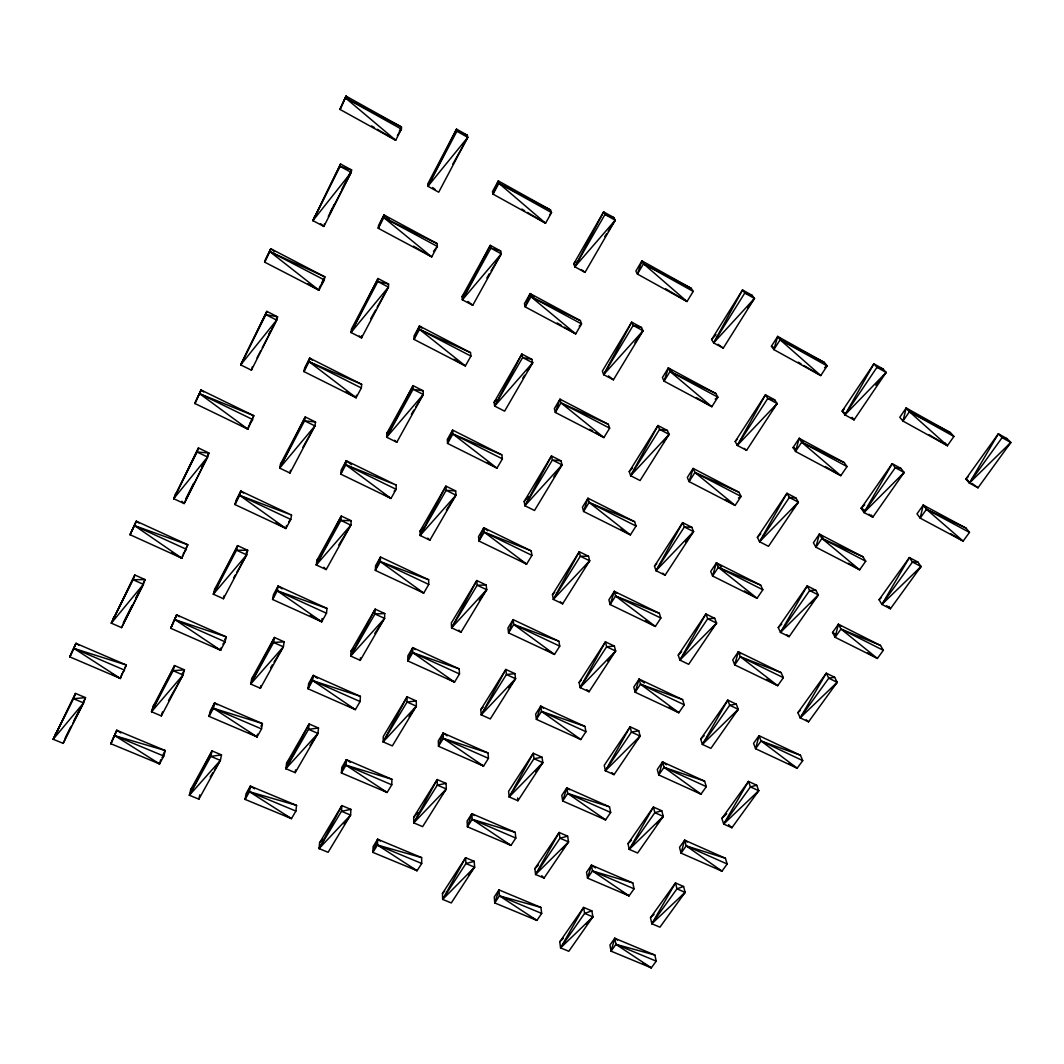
<?xml version="1.0" encoding="UTF-8"?>
<svg xmlns="http://www.w3.org/2000/svg" width="1064" height="1064" viewBox="0 0 1064 1064"><rect width="100%" height="100%" fill="white"/><g stroke="black" fill="none" stroke-linecap="round" stroke-linejoin="round"><path stroke-width="1.5" d="M391.778 784.833L391.885 779.26L346.372 759.683L341.797 767.41L341.398 772.943L387.11 792.467L391.778 784.833L346 765.176L346.372 759.683L350.455 762.409M396.207 485.078L396.114 489.294L390.98 498.444L340.759 474.132L341.212 469.982L346.239 460.739L396.207 485.078L345.827 464.822L346.239 460.739L351.506 464.675M383.133 741.874L383.293 736.488L407.073 696.814L416.29 700.95L416.343 706.177L392.35 745.904L383.133 741.874L407.073 696.814L407.06 702.041L383.133 741.874L416.343 706.177L407.06 702.041L416.29 700.95M377.64 839.243L372.905 852.397L377.454 845.042L377.64 839.243L421.623 857.611L421.703 863.476L417.088 870.724L372.905 852.397L373.118 846.572L377.64 839.243L380.353 841.012M384.57 618.384L384.729 613.542L375.18 609.127L351.067 651.035L350.708 656.062L360.257 660.358L384.57 618.384L374.954 613.955L375.18 609.127L350.708 656.062L384.57 618.384L374.794 633.439M386.684 437.224L386.831 433.287L413.058 385.647L423.193 390.794L423.286 394.491L396.806 442.252L386.684 437.224L413.058 385.647L413.085 389.318L386.684 437.224L423.286 394.491L413.085 389.318L423.193 390.794M416.623 589.057L423.711 593.074L380.327 561.619L380.513 557.044L428.646 579.76L428.765 584.442L423.711 593.074L375.339 570.397L375.552 565.769L380.513 557.044L375.339 570.397L380.327 561.619L428.646 579.76M388.427 287.134L388.573 284.048L378.026 278.515L351.413 329.148L351.027 332.5L361.547 337.9L388.427 287.134L377.813 281.561L378.026 278.515L351.027 332.5L388.427 287.134L377.161 307.23M360.098 701.562L360.39 696.348L313.255 675.441L308.627 683.593L308.015 688.767L355.363 709.635L360.098 701.562L312.67 680.574L313.255 675.441L317.365 678.234M360.257 660.358L360.403 657.845M350.561 815.091L350.907 809.398L341.863 805.594L319.586 842.755L319.067 848.593L328.098 852.304L350.561 815.091L341.478 811.273L341.863 805.594L319.067 848.593L350.561 815.091L344.151 824.241M383.984 214.968L378.279 228.295L383.798 217.641L383.984 214.968L437.144 243.576L437.344 246.409L431.718 256.876L378.279 228.295L378.491 225.568L383.984 214.968L388.985 219.078M350.841 525.137L351.213 520.735L341.291 516.013L316.886 560.369L316.301 564.971L326.196 569.572L350.841 525.137L340.866 520.402L341.291 516.013L316.301 564.971L350.841 525.137L338.778 545.047M361.348 387.988L361.667 384.317L309.73 358.169L304.637 367.998L303.932 371.575L356.134 397.697L361.348 387.988L309.065 361.707L309.73 358.169L312.324 360.164M346.119 391.924L356.134 397.697L356.373 395.209M361.76 335.639L361.547 337.9L359.299 335.945M317.95 733.402L318.495 728.029L309.132 723.972L286.602 763.154L285.87 768.687L295.207 772.65L317.95 733.402L308.533 729.332L309.132 723.972L285.87 768.687L317.95 733.402L309.996 745.531M326.488 613.263L327.007 608.422L278.13 586.064L273.448 594.696L272.584 599.471L321.7 621.788L326.488 613.263L277.305 590.813L278.13 586.064L282.146 588.871M310.342 615.418L321.7 621.788L322.06 618.543M295.885 811.074L296.55 805.381L250.386 786.11L246.063 793.731L245.092 799.396L291.456 818.628L295.885 811.074L249.455 791.736L250.386 786.11L254.562 788.783M295.207 772.65L295.553 769.871M283.37 646.819L284.141 641.818L274.445 637.469L251.663 678.859L250.692 684.032L260.374 688.262L283.37 646.819L273.608 642.457L274.445 637.469L250.692 684.032L283.37 646.819L274.02 662.154M314.931 425.906L315.556 422.022L305.262 416.955L280.537 463.984L279.699 468.107L289.98 473.041L314.931 425.906L304.57 420.825L305.262 416.955L279.699 468.107L314.931 425.906L302.841 447.399M261.531 728.933L262.409 723.56L214.596 702.985L210.22 711.045L209.01 716.365L257.049 736.9L261.531 728.933L213.412 708.278L214.596 702.985L217.309 704.767M248.537 732.192L257.049 736.9L257.501 734.187M351.173 172.368L351.586 169.987L340.6 164.029L312.936 220.647L323.895 226.446L351.173 172.368L340.108 166.37L340.6 164.029L312.936 220.647L351.173 172.368L333.644 206.123M260.374 688.262L260.826 685.668M291.549 515.056L290.791 519.445L285.937 528.476L234.945 504.562L236.075 500.24L240.81 491.103L291.549 515.056L239.706 495.372L234.945 504.562L240.81 491.103L243.51 493.044M275.962 522.823L285.937 528.476L286.469 525.523M289.98 473.041L290.499 470.275M307.735 283.689L318.974 290.219L319.586 287.107L324.254 279.885L324.839 276.84L270.775 248.723L265.628 259.164L264.617 262.116L318.974 290.219L324.254 279.885L269.817 251.609L270.775 248.723L274.632 251.756M220.368 760.401L221.498 754.895L212.015 750.891L190.695 789.608L189.405 795.274L198.875 799.17L220.368 760.401L210.832 756.398L212.015 750.891L189.405 795.274L220.368 760.401L214.463 770.057M198.875 799.17L199.806 794.914M324.493 223.733L323.895 226.446L320.464 223.613M246.648 554.863L247.686 550.288L237.618 545.646L214.596 589.443L213.372 594.204L223.413 598.726L246.648 554.863L236.514 550.194L237.618 545.646L213.372 594.204L246.648 554.863L236.833 572.233M213.465 646.3L220.581 650.25L225.103 641.831L226.233 636.844L176.651 614.846L170.745 628.292L220.581 650.25L221.166 647.737M923.246 505.081L920.174 518.128L963.133 541.097L969.477 532.412L966.019 528.09L923.246 505.081L916.995 513.872L920.174 518.128L926.478 509.297L923.246 505.081L926.89 508.246M223.413 598.726L224.198 595.534M346.066 96.146L339.988 109.419L346.066 96.146L401.461 126.988L401.407 129.09L395.702 140.249L339.988 109.419L346.066 96.146L348.553 98.247M906.196 407.991L902.964 421.065L947.412 445.67L953.916 436.466L950.445 432.636L906.196 407.991L899.798 417.301L902.964 421.065L909.414 411.715L906.196 407.991L909.853 411.263M838.392 624.249L835.107 637.283L877.388 658.43L883.333 650.317L880.487 645.436L838.392 624.249L832.54 632.455L835.107 637.283L840.999 629.037L838.392 624.249L840.893 626.27M285.937 528.476L239.706 495.372L240.81 491.103M819.373 534.088L815.928 547.189L859.646 569.799L865.724 561.207L862.904 556.738L819.373 534.088L813.401 542.773L815.928 547.189L821.94 538.464L819.373 534.088L823.124 537.214M156.714 762.369L159.56 763.925L163.79 756.065L165.252 750.546L116.774 730.303L110.855 743.723L159.56 763.925L160.677 759.776M183.021 674.988L184.418 669.841L174.576 665.572L153.096 706.443L151.527 711.763L161.342 715.926L183.021 674.988L173.126 670.706L174.576 665.572L151.527 711.763L183.021 674.988L168.498 700.631M240.717 425.068L247.885 429.151L253.817 415.705L201.069 389.996L194.858 403.482L247.885 429.151L248.949 425.241M276.653 320.104L277.558 316.806L266.838 311.366L240.69 364.886L251.397 370.179L276.653 320.104L265.867 314.625L266.838 311.366L240.69 364.886L276.653 320.104L262.289 347.702M684.644 840.161L681.04 853.115L721.964 871.15L727.178 864.008L725.395 858.236L684.644 840.161L679.51 847.37L681.04 853.115L686.2 845.88L684.644 840.161L687.278 842.023M738.336 651.793L734.705 664.867L777.704 685.695L783.37 677.662L781.149 672.648L738.336 651.793L732.75 659.893L734.705 664.867L740.318 656.727L738.336 651.793L740.903 653.775M799.184 438.341L795.539 451.469L840.813 475.675L847.024 466.591L844.244 462.587L799.184 438.341L793.066 447.532L795.539 451.469L801.697 442.225L799.184 438.341L802.948 441.56M161.342 715.926L162.473 711.922M614.779 938.275L611.055 951.163L651.314 967.854L656.209 961.138L654.865 955.02L614.779 938.275L609.951 945.045L611.055 951.163L615.91 944.353L614.779 938.275L617.479 940.071M662.513 761.904L658.736 774.951L701.003 794.156L706.323 786.642L704.607 781.149L662.513 761.904L657.286 769.498L658.736 774.951L664.003 767.317L662.513 761.904L666.463 764.763M777.691 336.45L773.847 349.591L820.77 375.565L827.127 365.923L824.387 362.452L777.691 336.45L771.44 346.199L773.847 349.591L780.138 339.788L777.691 336.45L780.138 338.605M716.404 562.856L712.574 575.996L757.063 598.247L762.848 589.762L760.68 585.134L716.404 562.856L710.712 571.421L712.574 575.996L718.32 567.378L716.404 562.856L721.538 566.952M251.397 370.179L252.447 366.601M176.651 614.846L170.745 628.292L176.651 614.846L179.377 616.681M591.438 865.138L587.528 878.119L629.077 895.875L634.064 888.826L632.814 882.934L591.438 865.138L586.53 872.254L587.528 878.119L592.475 870.964L591.438 865.138L595.481 867.891M639.118 679.098L635.142 692.225L678.832 712.72L684.245 704.794L682.623 699.633L639.118 679.098L633.785 687.105L635.142 692.225L640.501 684.179L639.118 679.098L644.372 683.021M566.793 787.892L562.683 800.979L605.602 819.879L610.683 812.457L609.526 806.845L566.793 787.892L561.805 795.393L562.683 800.979L567.711 793.438L566.793 787.892L569.479 789.767M171.849 552.628L181.851 558.228L187.823 544.768L136.325 521.2L130.074 534.713L181.851 558.228L182.808 555.169M614.314 591.358L610.124 604.552L655.344 626.443L660.864 618.078L659.334 613.29L614.314 591.358L608.887 599.817L610.124 604.552L615.591 596.053L614.314 591.358L616.947 593.38M668.338 367.945L664.082 381.151L711.843 406.701L717.894 397.191L715.873 393.52L668.338 367.945L662.407 377.574L664.082 381.151L670.054 371.482L668.338 367.945L672.116 371.137M207.586 457.041L208.903 452.971L198.449 447.984L173.685 498.697L184.125 503.551L207.586 457.041L197.053 452.027L198.449 447.984L173.685 498.697L207.586 457.041L184.125 503.551L181.891 501.264M116.774 730.303L110.855 743.723L116.774 730.303L120.924 732.936M540.725 706.19L536.402 719.357L580.784 739.52L585.945 731.7L584.907 726.393L540.725 706.19L535.644 714.104L536.402 719.357L541.51 711.404L540.725 706.19L543.411 708.119M471.831 813.667L467.415 826.794L510.973 845.401L515.814 838.073L515.202 832.327L471.831 813.667L467.083 821.089L467.415 826.794L472.203 819.346L471.831 813.667L474.584 815.529M111.787 673.751L120.325 678.473L126.337 665.013L76.036 643.374L69.785 656.874L120.325 678.473L122.107 673.286M443.143 733.043L438.488 746.263L483.548 766.107L488.456 758.366L487.99 752.94L443.143 733.043L438.315 740.863L438.488 746.263L443.342 738.403L443.143 733.043L447.146 735.809M143.374 584.322L145.063 579.587L134.849 575.012L111.334 623.172L121.535 627.627L143.374 584.322L133.093 579.734L134.849 575.012L111.334 623.172L143.374 584.322L121.535 627.627M483.788 527.757L478.986 541.057L526.614 564.12L531.947 555.368L531.189 550.859L483.788 527.757L478.547 536.602L478.986 541.057L484.266 532.173L483.788 527.757L487.738 530.737M412.752 647.644L407.858 660.943L454.514 682.144L459.502 673.978L459.196 668.897L412.752 647.644L407.858 655.903L407.858 660.943L412.779 652.644L412.752 647.644L415.426 649.545M530.151 293.611L525.204 306.884L575.691 333.883L581.543 323.908L580.385 320.636L530.151 293.611L524.419 303.692L525.204 306.884L530.976 296.736L530.151 293.611L533.955 296.776M83.551 702.932L85.532 697.638L75.557 693.435L53.2 739.267L63.162 743.364L83.551 702.932L73.509 698.716L53.2 739.267L83.551 702.932L72.871 723.321M201.069 389.996L194.858 403.482L201.069 389.996L203.729 391.964M346.372 759.683L341.398 772.943L346 765.176L391.885 779.26M63.162 743.364L70.317 727.816M313.255 675.441L308.015 688.767L312.67 680.574L360.39 696.348M136.325 521.2L130.074 534.713L136.325 521.2L139.012 523.062M250.386 786.11L245.092 799.396L249.455 791.736L296.55 805.381M419.429 326.036L414.042 339.389L465.394 365.936L470.926 356.094L470.514 352.623L419.429 326.036L414.016 335.998L414.042 339.389L419.495 329.375L419.429 326.036L421.956 328.058M346.239 460.739L340.759 474.132L345.827 464.822L396.114 489.294L394.106 491.249M76.036 643.374L69.785 656.874L76.036 643.374L78.749 645.13M278.13 586.064L272.584 599.471L277.305 590.813L327.007 608.422M214.596 702.985L209.01 716.365L213.412 708.278L262.409 723.56L260.933 726.207M309.73 358.169L303.932 371.575L309.065 361.707L361.667 384.317M270.775 248.723L264.617 262.116L269.817 251.609L324.839 276.84L321.833 282.705M53.2 739.267L75.557 693.435L73.509 698.716L85.532 697.638L83.364 701.947M111.334 623.172L133.093 579.734L145.063 579.587L142.882 583.897M173.685 498.697L197.053 452.027L208.903 452.971L206.722 457.307M240.69 364.886L265.867 314.625L277.558 316.806L276.081 319.732M312.936 220.647L340.108 166.37L351.586 169.987L342.063 188.873M427.928 186.28L456.549 129.143L467.335 135.208L467.748 137.362L438.714 192.198L427.928 186.28L427.808 183.819L456.549 129.143L456.882 131.244L427.928 186.28L467.748 137.362L456.882 131.244L467.335 135.208M73.948 720.634L79.747 709.129M123.331 622.679L132.029 605.443M135.647 598.261L139.264 591.079M185.575 499.229L193.595 483.322M201.615 467.428L205.259 460.193M268.7 334.375L270.176 331.449M330.345 212.108L334.016 204.847M124.927 667.766L126.337 665.013L73.948 648.428L120.325 678.473M185.562 549.197L187.823 544.768L134.556 525.643L181.851 558.228M249.641 423.884L253.817 415.705L199.66 393.733L247.885 429.151M399.333 131.151L401.461 126.988L345.614 98.034L395.702 140.249L377.294 129.316M462.401 299.809L490.291 245.345L500.652 250.971L501.29 253.844L472.749 305.302L462.401 299.809L462.042 296.657L490.291 245.345L490.85 248.178L462.401 299.809L501.29 253.844L490.85 248.178L500.652 250.971M328.297 216.391L332.114 209.049M256.996 357.876L260.773 350.615M420.147 535.485L445.909 486.128L455.671 490.93L455.964 495.159L429.896 540.166L420.147 535.485L420.081 531.042L445.909 486.128L446.149 490.331L420.147 535.485L455.964 495.159L446.149 490.331L455.671 490.93M65.25 737.884L71.341 726.233M494.667 406.076L521.865 354.046L531.827 359.286L532.652 362.784L504.615 411.169L494.667 406.076L494.108 402.325L521.865 354.046L522.61 357.517L494.667 406.076L532.652 362.784L522.61 357.517L531.827 359.286M615.231 220.235L574.853 266.811L603.634 211.856L613.822 217.575L615.231 220.235L585.027 272.384L574.853 266.811L573.722 263.872L603.634 211.856L604.99 214.476L615.231 220.235L608.262 231.167M151.527 711.763L173.126 670.706L184.418 669.841L182.104 674.204M213.372 594.204L236.514 550.194L247.686 550.288L246.143 553.2M279.699 468.107L304.57 420.825L315.556 422.022M351.027 332.5L377.813 281.561L388.573 284.048M451.602 627.853L476.778 580.545L486.195 585.027L486.674 589.709L461.005 632.229L451.602 627.853L451.336 622.985L476.778 580.545L477.204 585.213L451.602 627.853L486.674 589.709L477.204 585.213L486.195 585.027M524.924 505.733L551.458 455.964L561.061 460.845L562.045 464.888L534.514 510.494L524.924 505.733L524.18 501.463L551.458 455.964L552.389 459.994L524.924 505.733L562.045 464.888L552.389 459.994L561.061 460.845M643.042 330.784L603.634 374.621L631.683 322.153L641.486 327.473L643.042 330.784L613.436 379.808L603.634 374.621L602.357 371.057L631.683 322.153L633.173 325.424L643.042 330.784L634.849 342.808M163.151 754.469L165.252 750.546L115.005 735.743L159.56 763.925M224.743 639.637L226.233 636.844L175.188 619.74L220.581 650.25M413.736 822.858L437.171 779.54L446.082 783.41L446.295 788.969L422.634 826.635L413.736 822.858L413.71 817.152L437.171 779.54L437.331 785.099L413.736 822.858L446.295 788.969L437.331 785.099L446.082 783.41M481.221 714.848L505.839 669.442L514.923 673.632L515.561 678.712L490.291 718.932L481.221 714.848L480.795 709.595L505.839 669.442L506.424 674.51L481.221 714.848L515.561 678.712L506.424 674.51L514.923 673.632M553.36 599.391L579.268 551.711L588.538 556.259L589.656 560.794L562.617 603.833L553.36 599.391L552.469 594.683L579.268 551.711L580.346 556.219L553.36 599.391L589.656 560.794L580.346 556.219L588.538 556.259M550.54 209.98L498.923 183.327L493.044 194.14L545.566 223.214L551.524 212.601L550.54 209.98L498.298 180.893L492.459 191.64L493.044 194.14L498.298 180.893L498.923 183.327L545.566 223.214L527.398 212.414M669.096 434.365L630.633 475.714L657.964 425.534L667.407 430.481L669.096 434.365L640.076 480.542L630.633 475.714L629.223 471.618L657.964 425.534L659.587 429.377L669.096 434.365L663.377 442.252M754.469 298.465L713.638 342.887L742.526 289.953L752.155 295.366L754.469 298.465L723.254 348.154L713.638 342.887L711.616 339.522L742.526 289.953L744.787 293.026L754.469 298.465L747.806 307.735M189.405 795.274L210.832 756.398L221.498 754.895M250.692 684.032L273.608 642.457L284.141 641.818M316.301 564.971L340.866 520.402L351.213 520.735M442.651 899.399L465.606 857.704L474.225 861.335L474.597 867.187L451.269 902.95L442.651 899.399L442.464 893.428L465.606 857.704L465.926 863.556L442.651 899.399L474.597 867.187L465.926 863.556L474.225 861.335M509.177 796.923L533.25 753.272L542.028 757.209L542.813 762.635L517.942 800.753L509.177 796.923L508.592 791.337L533.25 753.272L533.982 758.699L509.177 796.923L542.813 762.635L533.982 758.699L542.028 757.209M580.133 687.583L605.443 641.818L614.38 646.087L615.63 651.022L589.07 691.746L580.133 687.583L579.109 682.476L605.443 641.818L606.64 646.752L580.133 687.583L615.63 651.022L606.64 646.752L614.38 646.087M693.555 531.614L656.009 570.69L682.662 522.624L691.773 527.252L693.555 531.614L665.106 575.198L656.009 570.69L654.48 566.128L682.662 522.624L684.391 526.959L693.555 531.614L685.549 542.015M777.119 403.549L737.312 445.417L765.442 394.811L774.725 399.851L777.119 403.549L746.582 450.338L737.312 445.417L735.197 441.507L765.442 394.811L767.782 398.481L777.119 403.549L772.158 410.039M452.732 164.228L467.748 137.362M370.724 318.721L375.552 310.103M535.578 874.488L559.145 832.474L567.631 836.158L568.548 841.903L544.063 878.079L535.578 874.488L534.873 868.623L559.145 832.474L560.01 838.206L535.578 874.488L568.548 841.903L560.01 838.206L567.631 836.158M605.389 770.775L630.127 726.792L638.772 730.782L640.129 736.089L614.034 774.659L605.389 770.775L604.246 765.322L630.127 726.792L631.431 732.085L605.389 770.775L640.129 736.089L631.431 732.085L638.772 730.782M233.575 578.018L235.21 575.132M716.564 623.092L679.883 660.106L705.898 613.981L714.689 618.304L716.564 623.092L688.674 664.322L679.883 660.106L678.247 655.131L705.898 613.981L707.706 618.756L716.564 623.092L711.47 629.343M798.372 502.168L759.55 541.736L786.961 493.27L795.912 497.979L798.372 502.168L768.501 546.324L759.55 541.736L757.369 537.333L786.961 493.27L789.355 497.447L798.372 502.168L792.148 509.856M886.126 372.453L844.949 414.854L873.903 363.822L883.014 368.942L886.126 372.453L854.06 419.854L844.949 414.854L842.143 411.116L873.903 363.822L876.962 367.306L886.126 372.453L883.04 376.297M501.796 454.833L452.905 433.992L447.545 443.422L496.968 468.133L502.408 458.877L501.796 454.833L452.626 430.095L447.306 439.459L447.545 443.422L452.626 430.095L452.905 433.992L496.968 468.133L487.033 462.401M560.582 947.891L583.644 907.419L591.863 910.877L592.887 916.875L568.801 951.269L560.582 947.891L559.757 941.786L583.644 907.419L584.615 913.404L560.582 947.891L592.887 916.875L584.615 913.404L591.863 910.877M629.25 849.365L653.429 807.044L661.795 810.795L663.244 816.407L637.615 853.022L629.25 849.365L627.999 843.619L653.429 807.044L654.839 812.657L629.25 849.365L663.244 816.407L654.839 812.657L661.795 810.795M738.243 709.316L702.4 744.414L727.789 700.099L736.301 704.155L738.243 709.316L710.898 748.364L702.4 744.414L700.684 739.094L727.789 700.099L729.691 705.246L738.243 709.316L733.934 714.303M285.87 768.687L308.533 729.332L318.495 728.029M350.708 656.062L374.954 613.955L384.729 613.542M574.853 266.811L604.99 214.476L613.822 217.575M818.349 594.922L780.471 632.375L807.204 585.892L815.862 590.281L818.349 594.922L789.129 636.658L780.471 632.375L778.236 627.561L807.204 585.892L809.651 590.507L818.349 594.922L810.994 603.541M904.107 472.469L864.008 512.529L892.191 463.665L900.982 468.439L904.107 472.469L872.799 517.184L864.008 512.529L861.162 508.286L892.191 463.665L895.263 467.668L904.107 472.469L900.902 476.26M651.833 923.738L675.48 882.96L683.58 886.485L685.123 892.364L659.933 927.17L651.833 923.738L650.49 917.727L675.48 882.96L676.97 888.839L651.833 923.738L685.123 892.364L676.97 888.839L683.58 886.485M758.725 790.712L723.666 824.041L748.471 781.415L756.717 785.219L758.725 790.712L731.899 827.752L723.666 824.041L721.871 818.416L748.471 781.415L750.439 786.894L758.725 790.712L756.517 793.119M837.182 682.317L800.208 717.828L826.276 673.179L834.655 677.289L837.182 682.317L808.574 721.844L800.208 717.828L797.907 712.641L826.276 673.179L828.776 678.18L837.182 682.317L833.87 686.001M921.025 566.514L881.923 604.418L909.374 557.563L917.886 562.031L921.025 566.514L890.435 608.768L881.923 604.418L879.064 599.75L909.374 557.563L912.473 562.031L921.025 566.514L915.625 572.578M1010.8 442.504L969.384 483.056L998.338 433.793L1006.983 438.647L1010.8 442.504L978.016 487.791L969.384 483.056L965.859 478.986L998.338 433.793L1002.115 437.623L1010.8 442.504L1007.595 446.149M608.355 424.323L560.981 402.884L555.315 412.433L603.913 437.557L609.659 428.167L608.355 424.323L559.983 399.16L554.357 408.656L555.315 412.433L559.983 399.16L560.981 402.884L603.913 437.557L595.428 432.609M691.281 288.344L643.521 263.779L637.416 274.06L687.025 301.524L693.196 291.416L691.281 288.344L641.924 260.866L635.873 271.094L637.416 274.06L641.924 260.866L643.521 263.779L687.025 301.524L665.705 288.849M486.807 277.983L489.36 273.714M491.063 270.881L501.29 253.844M319.067 848.593L341.478 811.273L350.907 809.398M603.634 374.621L633.173 325.424L641.486 327.473M411.369 414.268L413.923 410.039M415.625 407.206L423.286 394.491M270.628 667.74L272.331 664.947M210.246 776.946L212.773 772.81M558.839 641.206L513.739 624.475L508.552 632.867L554.504 654.413L559.757 646.141L558.839 641.206L513.101 619.62L507.94 627.986L508.552 632.867L513.101 619.62L513.739 624.475L554.504 654.413L546.032 649.612M634.623 521.692L589.124 502.461L583.564 511.465L630.42 534.899L636.046 526.042L634.623 521.692L587.98 498.218L582.46 507.169L583.564 511.465L587.98 498.218L589.124 502.461L630.42 534.899L620.551 529.194M397.404 135.514L401.407 129.09L345.614 98.034M630.633 475.714L659.587 429.377L667.407 430.481M713.638 342.887L744.787 293.026L752.155 295.366M604.764 236.62L606.507 233.894M522.796 378.119L524.592 375.326M527.279 371.15L532.652 362.784M738.961 492.26L694.938 472.483L689.086 481.593L735.144 505.413L741.063 496.449L738.961 492.26L693.116 468.413L687.304 477.483L689.086 481.593L693.116 468.413L694.938 472.483L735.144 505.413L725.302 499.668M446.361 510.015L455.964 495.159M656.009 570.69L684.391 526.959L691.773 527.252M737.312 445.417L767.782 398.481L774.725 399.851M540.938 907.432L499.468 895.861L494.76 902.937L536.908 920.413L541.682 913.444L540.938 907.432L498.963 889.903L494.281 896.952L494.76 902.937L498.963 889.903L499.468 895.861L536.908 920.413L532.652 918.072M679.883 660.106L707.706 618.756L714.689 618.304M759.55 541.736L789.355 497.447L795.912 497.979M844.949 414.854L876.962 367.306L883.014 368.942M249.721 424.11L252.793 419.575L199.66 393.733M553.825 476.885L562.045 464.888M479.239 600.455L486.674 589.709M408.988 716.737L416.343 706.177M702.4 744.414L729.691 705.246L736.301 704.155M780.471 632.375L809.651 590.507L815.862 590.281M864.008 512.529L895.263 467.668L900.982 468.439M800.461 755.254L761.079 740.983L755.573 748.71L797.175 768.221L802.735 760.614L800.461 755.254L759.031 735.703L753.551 743.377L755.573 748.71L759.031 735.703L761.079 740.983L797.175 768.221L788.73 763.407M723.666 824.041L750.439 786.894L756.717 785.219M800.208 717.828L828.776 678.18L834.655 677.289M881.923 604.418L912.473 562.031L917.886 562.031M969.384 483.056L1002.115 437.623L1006.983 438.647M183.287 553.639L186.4 549.317L134.556 525.643M584.828 567.391L589.656 560.794M508.885 687.783L515.561 678.712M442.331 794.289L446.295 788.969M433.487 251.45L437.344 246.409L383.798 217.641L431.718 256.876L413.51 246.17M607.744 661.196L610.696 657.379M612.678 654.839L615.63 651.022M535.671 771.746L542.813 762.635M122.932 672.235L124.581 670.147L73.948 648.428M468.439 874.954L474.597 867.187M313.601 217.947L315.662 215.367M875.845 385.288L880.992 378.864M175.201 494.401L177.249 491.887M113.21 618.251L115.258 615.75M635.926 741.182L640.129 736.089M562.231 849.471L568.548 841.903M55.355 733.801L58.48 730.064M280.537 463.984L283.729 460.167M214.596 589.443L217.801 585.652M462.042 296.657L464.183 294.13M153.096 706.443L156.328 702.666M386.831 433.287L390.036 429.55M316.886 560.369L320.104 556.658M573.722 263.872L575.89 261.372M549.556 214.862L551.524 212.601L498.923 183.327M656.781 823.815L663.244 816.407M251.663 678.859L253.831 676.398M494.108 402.325L496.263 399.864M288.756 521.746L290.791 519.445L239.706 495.372M586.37 924.257L592.887 916.875M190.695 789.608L192.903 787.134M420.081 531.042L423.312 527.398M351.067 651.035L353.248 648.628M286.602 763.154L289.9 759.523M524.18 501.463L528.529 496.689M711.616 339.522L716.006 334.748M680.694 897.165L685.123 892.364M629.223 471.618L632.588 467.987M319.586 842.755L322.951 839.177M552.469 594.683L554.716 592.276M480.795 709.595L483.069 707.201M735.197 441.507L737.458 439.126M413.71 817.152L418.179 812.497M654.48 566.128L656.741 563.774M579.109 682.476L581.383 680.135M844.404 408.776L842.143 411.116L844.789 413.058M757.369 537.333L760.773 533.862M222.868 644.092L225.103 641.831L175.188 619.74M442.464 893.428L444.739 891.127M678.247 655.131L681.665 651.673M863.742 510.268L861.162 508.286L864.673 504.775M534.873 868.623L538.384 865.138M778.236 627.561L781.761 624.063M700.684 739.094L704.129 735.703M968.213 476.685L965.859 478.986L968.293 480.755M627.999 843.619L631.497 840.228M879.064 599.75L881.418 597.463M559.757 941.786L563.322 938.342M797.907 712.641L800.274 710.366M579.215 326.116L581.543 323.908L530.976 296.736L575.691 333.883L564.292 327.18M721.871 818.416L726.685 813.84M650.49 917.727L654.041 914.388M161.967 757.608L163.79 756.065L115.005 735.743M715.221 399.12L717.894 397.191L670.054 371.482L711.843 406.701L696.308 397.55M824.534 367.665L827.127 365.923L780.138 339.788L820.77 375.565L803.852 365.497M738.403 498.032L741.063 496.449L694.938 472.483M642.749 963.133L651.314 967.854L615.91 944.353L654.865 955.02M411.422 867.612L417.088 870.724L377.454 845.042L421.623 857.611M621.988 891.938L629.077 895.875L592.475 870.964L632.814 882.934M506.73 843.047L510.973 845.401L472.203 819.346L515.202 832.327M717.721 868.769L721.964 871.15L686.2 845.88L725.395 858.236M601.373 817.511L605.602 819.879L567.711 793.438L609.526 806.845M476.486 762.156L483.548 766.107L443.342 738.403L487.99 752.94M695.364 790.978L701.003 794.156L664.003 767.317L704.607 781.149M577.965 737.937L580.784 739.52L541.51 711.404L584.907 726.393M447.439 678.167L454.514 682.144L412.779 652.644L459.196 668.897M668.977 707.121L678.832 712.72L640.501 684.179L682.623 699.633M766.466 679.244L777.704 685.695L740.318 656.727L781.149 672.648M645.489 620.804L655.344 626.443L615.591 596.053L659.334 613.29M519.538 560.063L526.614 564.12L484.266 532.173L531.189 550.859M867.586 652.751L877.388 658.43L840.999 629.037L880.487 645.436M377.454 845.042L421.703 863.476M499.468 895.861L541.682 913.444M615.91 944.353L656.209 961.138M744.414 590.932L757.063 598.247L718.32 567.378L760.68 585.134M472.203 819.346L515.814 838.073M592.475 870.964L634.064 888.826M443.342 738.403L488.456 758.366M567.711 793.438L610.683 812.457M686.2 845.88L727.178 864.008M848.434 563.242L859.646 569.799L821.94 538.464L862.904 556.738M453.982 359.286L465.394 365.936L419.495 329.375L470.514 352.623M412.779 652.644L459.502 673.978M541.51 711.404L585.945 731.7M664.003 767.317L706.323 786.642M380.327 561.619L428.765 584.442M513.739 624.475L559.757 646.141M640.501 684.179L684.245 704.794M761.079 740.983L802.735 760.614M950.551 533.676L963.133 541.097L926.478 509.297L966.019 528.09M825.358 466.564L840.813 475.675L801.697 442.225L844.244 462.587M670.054 371.482L715.873 393.52M530.976 296.736L580.385 320.636M383.798 217.641L437.144 243.576M484.266 532.173L531.947 555.368M615.591 596.053L660.864 618.078M740.318 656.727L783.37 677.662M452.905 433.992L502.408 458.877M589.124 502.461L636.046 526.042M718.32 567.378L762.848 589.762M840.999 629.037L883.333 650.317M929.205 434.83L947.412 445.67L909.414 411.715L950.445 432.636M780.138 339.788L824.387 362.452M419.495 329.375L470.926 356.094M560.981 402.884L609.659 428.167M821.94 538.464L865.724 561.207M861.162 508.286L864.074 509.829M795.978 449.075L793.066 447.532L795.885 449.181M801.697 442.225L847.024 466.591M926.478 509.297L969.477 532.412M285.777 815.516L291.456 818.628L249.455 791.736M382.854 790.126L387.11 792.467L346 765.176M643.521 263.779L693.196 291.416M909.414 411.715L953.916 436.466M348.287 705.685L355.363 709.635L312.67 680.574M383.865 494.374L390.98 498.444L345.827 464.822M832.54 632.455L835.346 634.077M589.762 429.297L592.595 430.96M557.177 322.977L561.446 325.491M771.44 346.199L774.26 347.875M798.213 362.132L801.032 363.822M521.799 209.089L524.592 210.752M371.629 125.951L374.462 127.64M213.412 708.278L257.049 736.9M277.305 590.813L321.7 621.788M971.937 483.389L978.016 487.791M851.413 417.913L854.06 419.854L852.144 417.341M718.08 344.31L723.254 348.154M581.25 269.551L585.027 272.384M868.916 514.218L872.799 517.184L871.35 515.056M309.065 361.707L356.134 397.697M432.649 187.543L435.07 189.405M744.055 448.37L746.582 450.338M269.817 251.609L318.974 290.219M608.515 375.924L613.436 379.808M886.644 605.762L890.435 608.768L888.972 606.427M467.987 301.458L472.749 305.302M786.708 634.636L789.129 636.658M662.739 573.19L665.106 575.198M806.206 719.796L808.574 721.844M394.598 440.257L396.806 442.252M560.356 601.798L562.617 603.833M427.715 538.131L429.896 540.166M586.863 689.685L589.07 691.746M728.561 824.64L731.899 827.752M611.853 772.584L614.034 774.659M458.85 630.167L461.005 632.229M323.868 567.272L326.196 569.572M541.776 875.712L544.063 878.079M944.845 442.757L947.412 445.67M517.623 797.96L517.942 800.753"/></g></svg>
